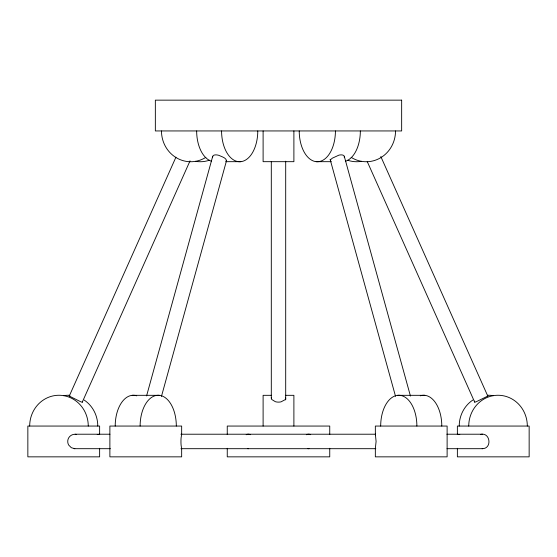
<?xml version="1.0" encoding="UTF-8"?>
<svg xmlns="http://www.w3.org/2000/svg" width="557" height="557" viewBox="0 0 557 557"><rect width="100%" height="100%" fill="white"/><g stroke="black" fill="none" stroke-linecap="round" stroke-linejoin="round"><path stroke-width="0.84" d="M212.537 157.311L213.087 155.668L214.041 155.138A7.22 3.433 23.1 0 1 218.706 155.292C220.955 156.413 226.824 157.93 226.281 160.785M271.273 397.705L271.593 399.383L275.381 401.708A7.22 4.247 0 0 0 280.993 401.862L285.142 399.689L285.727 398.805L285.407 397.266M375.362 434.46L375.341 426.056L447.118 426.056L447.118 456.851L375.341 456.851L375.341 448.469L376.093 441.45L375.369 434.216L375.418 434.864M344.351 157.617L344.149 155.911L343.342 155.292A7.22 3.433 -23.1 0 0 338.928 155.138L332.299 158.195L330.531 159.734L330.517 160.681M146.582 395.909L212.697 156.35M161.439 396.459L226.636 160.256M69.228 396.138L175.942 157.171M82.248 402.21L190.028 160.862M474.766 401.089L474.453 401.708A7.22 1.309 -34.6 0 0 475.984 401.862L487.821 396.055A7.22 0.557 -13.7 0 0 487.291 395.888M458.62 434.46L459.79 434.46M97.224 434.46L98.373 434.46M480.406 434.46C490.327 431.703 492.485 448.824 482.181 448.691M248.645 448.663L248.429 448.691A7.248 5.619 -90 0 1 247.726 448.643M308.975 448.663L308.745 448.691A7.248 6.092 -90 0 1 307.979 448.643M225.648 161.676L240.812 161.676M316.188 161.676L331.352 161.676M132.169 395.324L159.358 395.324M271.656 395.324L263.106 395.324L263.106 426.056M285.344 395.324L293.894 395.324L293.894 426.056M397.642 395.324L424.831 395.324M75.167 434.216L109.952 434.216M180.907 434.216L375.627 434.216M446.881 434.216L482.55 434.216M74.102 448.691L110.377 448.691M180.941 448.691L375.794 448.691M447.006 448.691L482.752 448.691M74.819 448.691L71.331 447.717L68.692 445.071A7.178 7.067 -90 0 1 68.692 437.837C70.266 435.163 73.573 433.645 76.601 434.46M380.814 156.538L487.883 396.292M367.223 161.502L474.648 402.05M82.394 401.332L82.554 401.862A7.22 1.309 34.6 0 1 80.619 401.708L69.131 395.992A7.22 0.557 13.7 0 1 70.001 395.909M344.337 156.51L410.453 396.069M330.099 159.26L395.526 396.306M181.659 448.469L181.659 456.851L109.882 456.851L109.882 426.056L181.659 426.056L181.659 434.432L181.095 437.837A7.178 1.017 -90 0 0 181.095 445.071L181.631 448.691M457.374 434.606L457.374 426.056L529.15 426.056L529.15 456.851L457.374 456.851L457.374 448.294M329.744 434.606L329.744 426.056L227.256 426.056L227.256 434.606M329.744 448.294L329.744 456.851L227.256 456.851L227.256 448.294M293.894 130.944L293.894 161.676L263.106 161.676L263.106 130.944M285.699 161.217L285.699 399.863M271.301 161.481L271.301 398.387M99.626 434.606L99.626 426.056L27.85 426.056L27.85 456.851L99.626 456.851L99.626 448.294M395.526 130.944A30.795 29.284 -90 0 1 380.668 157.742A30.795 29.284 -90 0 1 351.168 157.353M361.486 161.328A30.795 29.284 -90 0 1 347.672 160.235M360.344 130.944A30.795 18.102 -90 0 1 345.632 161.196M335.425 130.944A30.795 18.102 90 0 1 317.33 161.739A30.795 18.102 90 0 1 299.227 130.944M257.773 130.944A30.795 18.102 -90 0 1 239.67 161.739A30.795 18.102 -90 0 1 221.575 130.944M211.368 161.196A30.795 18.102 -90 0 1 196.656 130.944M205.832 157.353A30.795 29.284 90 0 1 176.332 157.742A30.795 29.284 90 0 1 161.474 130.944M209.328 160.235A30.795 29.284 -90 0 1 195.514 161.328M487.41 395.282A30.795 29.284 -90 0 1 493.279 395.672M459.226 426.056A30.795 29.284 -90 0 1 472.823 400.051M468.743 426.056A30.795 29.284 -90 0 1 498.028 395.261A30.795 29.284 -90 0 1 527.319 426.056M420.298 395.804A30.795 18.102 -90 0 1 441.792 426.056M380.682 426.056A30.795 18.102 -90 0 1 398.777 395.261A30.795 18.102 -90 0 1 416.88 426.056M140.12 426.056A30.795 18.102 -90 0 1 158.223 395.261A30.795 18.102 -90 0 1 176.318 426.056M115.208 426.056A30.795 18.102 90 0 1 136.702 395.804M29.681 426.056A30.795 29.284 90 0 1 58.972 395.261A30.795 29.284 90 0 1 88.257 426.056M84.177 400.051A30.795 29.284 -90 0 1 97.774 426.056M63.721 395.672A30.795 29.284 -90 0 1 69.59 395.282M306.329 434.738A7.248 6.092 -90 0 1 308.564 434.188L309.295 434.258A7.255 5.556 -90 0 1 310.653 434.683M246.201 434.738A7.248 5.619 -90 0 1 248.262 434.188L249 434.258A7.255 6.155 -90 0 1 250.497 434.683M401.653 100.149L155.347 100.149L155.347 130.944L401.653 130.944L401.653 100.149"/></g></svg>
